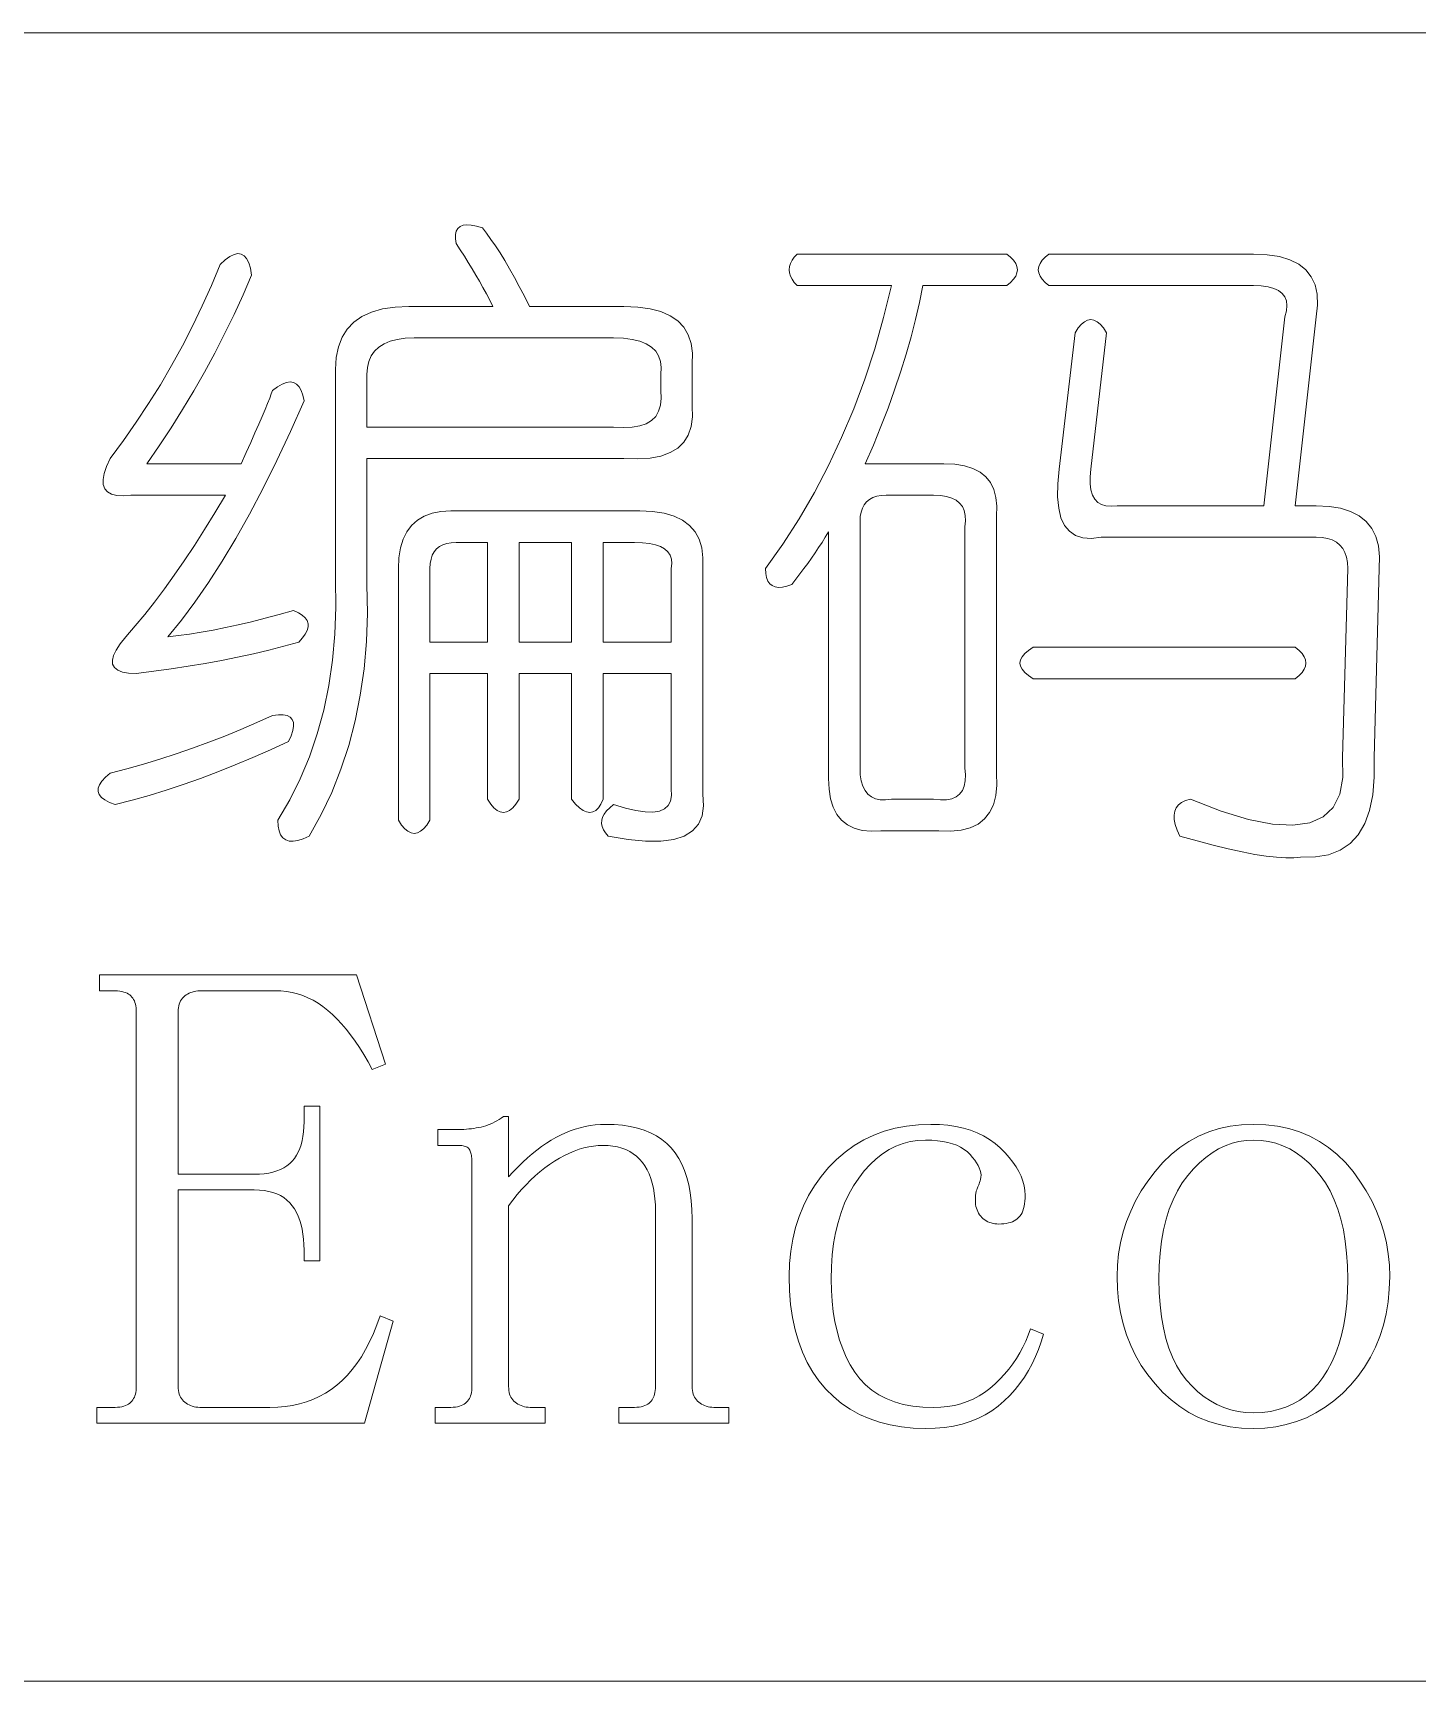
# Model space of a CAD drawing. Extents: x 1 to 297, y 1 to 210.
# Drawn here: x 88.25 to 92.77, y 51.12 to 56.51 of the extents above; entities that cross this region are included whole.
import ezdxf

# ---------------------------------------------------------------- set-up
doc = ezdxf.new("R2010")
doc.units = 0

msp = doc.modelspace()

# ---------------------------------------------------------------- linework, layer by layer
at = {"color": 7, "lineweight": 13}
for p, q in [((1.3055, 56.5077), (219.3213, 56.5077)), ((1.3055, 51.1191), (219.3213, 51.1191))]:
    msp.add_line(p, q, dxfattribs=at)
for points in [[(89.6329, 55.8191), (89.6306, 55.8351), (89.6308, 55.8486), (89.6334, 55.8598), (89.6383, 55.8685), (89.6457, 55.8749), (89.6555, 55.8788), (89.6677, 55.8803), (89.6822, 55.8795), (89.6992, 55.8762), (89.7186, 55.8706), (89.7325, 55.8526), (89.7467, 55.8329), (89.7613, 55.8114), (89.7762, 55.7883), (89.7914, 55.7634), (89.807, 55.7369), (89.823, 55.7086), (89.8393, 55.6786), (89.8559, 55.6469), (89.8729, 55.6134), (90.1814, 55.6134), (90.2269, 55.6115), (90.2671, 55.6059), (90.3023, 55.5965), (90.3323, 55.5833), (90.3571, 55.5663), (90.3769, 55.5455), (90.3914, 55.521), (90.4009, 55.4927), (90.4051, 55.4607), (90.4043, 55.4249), (90.4043, 55.2877), (90.4051, 55.2521), (90.4009, 55.2205), (90.3914, 55.1931), (90.3769, 55.1698), (90.3571, 55.1506), (90.3323, 55.1355), (90.3023, 55.1245), (90.2671, 55.1177), (90.2269, 55.1149), (90.1814, 55.1163), (89.3414, 55.1163), (89.3414, 54.7049), (89.3426, 54.6102), (89.3394, 54.5183), (89.3316, 54.4292), (89.3195, 54.3428), (89.3029, 54.2591), (89.2818, 54.1782), (89.2562, 54.1001), (89.2262, 54.0246), (89.1918, 53.9519), (89.1529, 53.882), (89.1333, 53.8733), (89.1158, 53.8676), (89.1004, 53.865), (89.087, 53.8655), (89.0757, 53.8691), (89.0665, 53.8758), (89.0592, 53.8856), (89.0541, 53.8985), (89.051, 53.9144), (89.05, 53.9334), (89.0889, 53.9999), (89.1234, 54.0692), (89.1534, 54.1412), (89.1789, 54.2159), (89.2, 54.2934), (89.2166, 54.3737), (89.2288, 54.4566), (89.2365, 54.5423), (89.2398, 54.6308), (89.2386, 54.722), (89.2386, 55.4077), (89.241, 55.4468), (89.2482, 55.4818), (89.2602, 55.5126), (89.277, 55.5394), (89.2986, 55.562), (89.325, 55.5805), (89.3562, 55.5949), (89.3922, 55.6052), (89.433, 55.6114), (89.4786, 55.6134), (89.7529, 55.6134), (89.7424, 55.634), (89.7316, 55.6546), (89.7205, 55.6751), (89.709, 55.6957), (89.6971, 55.7163), (89.685, 55.7369), (89.6725, 55.7574), (89.6596, 55.778), (89.6464, 55.7986)], [(88.8614, 55.7506), (88.8779, 55.7657), (88.893, 55.7766), (88.9067, 55.7835), (88.919, 55.7862), (88.93, 55.7849), (88.9396, 55.7794), (88.9478, 55.7698), (88.9547, 55.7561), (88.9602, 55.7382), (88.9643, 55.7163), (88.9362, 55.6515), (88.9067, 55.5874), (88.8758, 55.5239), (88.8436, 55.4612), (88.81, 55.3991), (88.775, 55.3378), (88.7387, 55.2771), (88.701, 55.2171), (88.6619, 55.1578), (88.6214, 55.0991), (88.93, 55.0991), (88.9464, 55.1355), (88.9615, 55.1691), (88.9753, 55.1999), (88.9876, 55.2281), (88.9986, 55.2534), (89.0082, 55.2761), (89.0164, 55.2959), (89.0233, 55.3131), (89.0287, 55.3275), (89.0329, 55.3391), (89.0493, 55.3511), (89.0644, 55.3597), (89.0781, 55.3649), (89.0905, 55.3666), (89.1014, 55.3649), (89.111, 55.3597), (89.1193, 55.3511), (89.1261, 55.3391), (89.1316, 55.3237), (89.1357, 55.3049), (89.0911, 55.2046), (89.0466, 55.1094), (89.002, 55.0194), (88.9574, 54.9346), (88.9128, 54.8549), (88.8683, 54.7803), (88.8237, 54.7109), (88.7791, 54.6466), (88.7346, 54.5874), (88.69, 54.5334), (88.725, 54.5374), (88.7613, 54.5423), (88.799, 54.5483), (88.8381, 54.5554), (88.8786, 54.5634), (88.9204, 54.5725), (88.9636, 54.5826), (89.0082, 54.5938), (89.0541, 54.6059), (89.1014, 54.6191), (89.117, 54.6119), (89.1295, 54.6041), (89.139, 54.5955), (89.1453, 54.5862), (89.1486, 54.5763), (89.1487, 54.5657), (89.1458, 54.5543), (89.1398, 54.5423), (89.1307, 54.5297), (89.1186, 54.5163), (89.0701, 54.5029), (89.0205, 54.4902), (88.9699, 54.4782), (88.9183, 54.4669), (88.8657, 54.4563), (88.812, 54.4463), (88.7574, 54.4371), (88.7017, 54.4285), (88.6449, 54.4206), (88.5871, 54.4134), (88.5621, 54.4146), (88.5419, 54.4182), (88.5265, 54.4242), (88.5158, 54.4326), (88.51, 54.4434), (88.509, 54.4566), (88.5127, 54.4722), (88.5213, 54.4902), (88.5347, 54.5106), (88.5529, 54.5334), (88.5839, 54.5689), (88.6152, 54.6068), (88.647, 54.6471), (88.679, 54.6898), (88.7114, 54.7349), (88.7442, 54.7823), (88.7773, 54.8322), (88.8107, 54.8845), (88.8445, 54.9392), (88.8786, 54.9963), (88.57, 54.9963), (88.5446, 54.9944), (88.5234, 54.9956), (88.5062, 54.9999), (88.4932, 55.0073), (88.4843, 55.0177), (88.4795, 55.0313), (88.4788, 55.0479), (88.4822, 55.0676), (88.4898, 55.0904), (88.5014, 55.1163), (88.5451, 55.1751), (88.5871, 55.2349), (88.6274, 55.2958), (88.666, 55.3577), (88.7029, 55.4206), (88.738, 55.4845), (88.7714, 55.5495), (88.8031, 55.6155), (88.8331, 55.6825)], [(90.7471, 55.7849), (91.4329, 55.7849), (91.4452, 55.7746), (91.4548, 55.7643), (91.4617, 55.754), (91.4658, 55.7437), (91.4671, 55.7334), (91.4658, 55.7231), (91.4617, 55.7129), (91.4548, 55.7026), (91.4452, 55.6923), (91.4329, 55.682), (91.1586, 55.682), (91.1474, 55.6268), (91.1346, 55.5709), (91.12, 55.5143), (91.1037, 55.4571), (91.0857, 55.3991), (91.066, 55.3405), (91.0446, 55.2812), (91.0214, 55.2212), (90.9966, 55.1605), (90.97, 55.0991), (91.2271, 55.0991), (91.2628, 55.0974), (91.2943, 55.0923), (91.3218, 55.0837), (91.3451, 55.0717), (91.3643, 55.0563), (91.3794, 55.0374), (91.3903, 55.0151), (91.3972, 54.9894), (91.3999, 54.9603), (91.3986, 54.9277), (91.3986, 54.0877), (91.3998, 54.0488), (91.3965, 54.0143), (91.3888, 53.9843), (91.3766, 53.9588), (91.36, 53.9377), (91.3389, 53.9211), (91.3134, 53.9089), (91.2834, 53.9012), (91.2489, 53.8979), (91.21, 53.8991), (91.0214, 53.8991), (90.9889, 53.8978), (90.9597, 53.9005), (90.934, 53.9074), (90.9117, 53.9183), (90.8929, 53.9334), (90.8774, 53.9526), (90.8654, 53.9759), (90.8568, 54.0034), (90.8517, 54.0349), (90.85, 54.0706), (90.85, 54.8763), (90.8395, 54.8591), (90.8287, 54.842), (90.8176, 54.8249), (90.8061, 54.8077), (90.7943, 54.7906), (90.7821, 54.7734), (90.7696, 54.7563), (90.7567, 54.7391), (90.7435, 54.722), (90.73, 54.7049), (90.7137, 54.6992), (90.6991, 54.6959), (90.6863, 54.6951), (90.6751, 54.6966), (90.6657, 54.7006), (90.658, 54.7069), (90.652, 54.7157), (90.6477, 54.7268), (90.6451, 54.7403), (90.6443, 54.7563), (90.7009, 54.8365), (90.754, 54.9195), (90.8037, 55.0052), (90.85, 55.0937), (90.8929, 55.1849), (90.9323, 55.2788), (90.9683, 55.3755), (91.0009, 55.4749), (91.03, 55.5771), (91.0557, 55.682), (90.7471, 55.682), (90.7379, 55.6923), (90.7307, 55.7026), (90.7255, 55.7129), (90.7225, 55.7231), (90.7214, 55.7334), (90.7225, 55.7437), (90.7255, 55.754), (90.7307, 55.7643), (90.7379, 55.7746)], [(91.57, 55.7849), (92.2386, 55.7849), (92.2838, 55.7828), (92.3236, 55.7766), (92.3579, 55.7663), (92.3867, 55.7519), (92.41, 55.7334), (92.4278, 55.7108), (92.4402, 55.6841), (92.447, 55.6532), (92.4484, 55.6182), (92.4443, 55.5791), (92.3757, 54.962), (92.4443, 54.962), (92.4865, 54.9599), (92.5238, 54.9538), (92.5564, 54.9435), (92.5842, 54.9291), (92.6071, 54.9106), (92.6253, 54.8879), (92.6387, 54.8612), (92.6473, 54.8303), (92.651, 54.7954), (92.65, 54.7563), (92.6329, 54.1391), (92.6335, 54.0742), (92.6287, 54.0164), (92.6185, 53.9658), (92.6027, 53.9225), (92.5814, 53.8863), (92.5547, 53.8573), (92.5225, 53.8355), (92.4847, 53.821), (92.4415, 53.8136), (92.3929, 53.8134), (92.3704, 53.811), (92.3442, 53.8107), (92.3142, 53.8124), (92.2804, 53.8162), (92.2429, 53.822), (92.2015, 53.8299), (92.1565, 53.8398), (92.1076, 53.8518), (92.055, 53.8659), (91.9986, 53.882), (91.9897, 53.9017), (91.9835, 53.9197), (91.98, 53.936), (91.9794, 53.9506), (91.9814, 53.9634), (91.9862, 53.9746), (91.9938, 53.984), (92.0041, 53.9917), (92.0171, 53.9977), (92.0329, 54.002), (92.1335, 53.9633), (92.2228, 53.9362), (92.3008, 53.9207), (92.3675, 53.917), (92.4229, 53.9249), (92.4669, 53.9444), (92.4996, 53.9756), (92.5211, 54.0185), (92.5312, 54.073), (92.53, 54.1391), (92.5471, 54.7563), (92.5461, 54.7758), (92.543, 54.7933), (92.5379, 54.8087), (92.5307, 54.8221), (92.5214, 54.8334), (92.5101, 54.8427), (92.4967, 54.8499), (92.4813, 54.855), (92.4638, 54.8581), (92.4443, 54.8591), (91.7414, 54.8591), (91.7092, 54.8552), (91.6811, 54.8571), (91.6571, 54.8648), (91.6372, 54.8783), (91.6214, 54.8977), (91.6098, 54.9229), (91.6022, 54.9539), (91.5988, 54.9908), (91.5995, 55.0335), (91.6043, 55.082), (91.6557, 55.5277), (91.666, 55.5431), (91.6763, 55.5551), (91.6866, 55.5637), (91.6969, 55.5689), (91.7071, 55.5706), (91.7174, 55.5689), (91.7277, 55.5637), (91.738, 55.5551), (91.7483, 55.5431), (91.7586, 55.5277), (91.7071, 55.082), (91.7049, 55.0561), (91.7051, 55.0333), (91.7076, 55.0136), (91.7126, 54.997), (91.72, 54.9834), (91.7298, 54.973), (91.7419, 54.9656), (91.7565, 54.9613), (91.7735, 54.9601), (91.7929, 54.962), (92.2729, 54.962), (92.3414, 55.5791), (92.3466, 55.5987), (92.3483, 55.6162), (92.3466, 55.6316), (92.3414, 55.645), (92.3329, 55.6563), (92.3209, 55.6655), (92.3054, 55.6727), (92.2866, 55.6779), (92.2643, 55.681), (92.2386, 55.682), (91.57, 55.682), (91.5577, 55.6923), (91.548, 55.7026), (91.5412, 55.7129), (91.5371, 55.7231), (91.5357, 55.7334), (91.5371, 55.7437), (91.5412, 55.754), (91.548, 55.7643), (91.5577, 55.7746)], [(90.1471, 55.5106), (89.4957, 55.5106), (89.4664, 55.5094), (89.4402, 55.5058), (89.417, 55.4998), (89.397, 55.4914), (89.38, 55.4806), (89.3661, 55.4674), (89.3553, 55.4518), (89.3476, 55.4338), (89.343, 55.4134), (89.3414, 55.3906), (89.3414, 55.2191), (90.1471, 55.2191), (90.1795, 55.2173), (90.2082, 55.2185), (90.233, 55.2227), (90.2541, 55.2301), (90.2714, 55.2406), (90.285, 55.2541), (90.2947, 55.2707), (90.3007, 55.2905), (90.303, 55.3133), (90.3014, 55.3391), (90.3014, 55.3906), (90.303, 55.4134), (90.3007, 55.4338), (90.2947, 55.4518), (90.285, 55.4674), (90.2714, 55.4806), (90.2541, 55.4914), (90.233, 55.4998), (90.2082, 55.5058), (90.1795, 55.5094)], [(91.1929, 54.9963), (91.0386, 54.9963), (91.0223, 54.9954), (91.0077, 54.9929), (90.9949, 54.9886), (90.9837, 54.9826), (90.9743, 54.9749), (90.9666, 54.9654), (90.9606, 54.9543), (90.9563, 54.9414), (90.9537, 54.9269), (90.9529, 54.9106), (90.9529, 54.1049), (90.9539, 54.0822), (90.957, 54.0623), (90.9621, 54.0452), (90.9693, 54.0308), (90.9786, 54.0191), (90.9899, 54.0102), (91.0033, 54.0041), (91.0187, 54.0006), (91.0362, 53.9999), (91.0557, 54.002), (91.1929, 54.002), (91.2155, 53.9999), (91.2354, 54.0006), (91.2525, 54.0041), (91.2669, 54.0102), (91.2786, 54.0191), (91.2875, 54.0308), (91.2937, 54.0452), (91.2971, 54.0623), (91.2978, 54.0822), (91.2957, 54.1049), (91.2957, 54.8934), (91.2978, 54.913), (91.2971, 54.9305), (91.2937, 54.9459), (91.2875, 54.9593), (91.2786, 54.9706), (91.2669, 54.9798), (91.2525, 54.987), (91.2354, 54.9922), (91.2155, 54.9953)], [(89.6157, 54.9449), (90.2328, 54.9449), (90.275, 54.943), (90.3124, 54.9373), (90.345, 54.9279), (90.3727, 54.9147), (90.3957, 54.8977), (90.4139, 54.877), (90.4273, 54.8525), (90.4358, 54.8242), (90.4396, 54.7921), (90.4386, 54.7563), (90.4386, 54.0191), (90.4417, 53.9807), (90.4372, 53.9478), (90.4252, 53.9204), (90.4057, 53.8985), (90.3786, 53.882), (90.3439, 53.871), (90.3018, 53.8655), (90.2521, 53.8655), (90.1948, 53.871), (90.13, 53.882), (90.1209, 53.8923), (90.1142, 53.9026), (90.1099, 53.9129), (90.1081, 53.9231), (90.1086, 53.9334), (90.1115, 53.9437), (90.1168, 53.954), (90.1245, 53.9643), (90.1346, 53.9746), (90.1471, 53.9849), (90.1861, 53.973), (90.2205, 53.965), (90.2505, 53.9607), (90.2761, 53.9602), (90.2971, 53.9634), (90.3138, 53.9705), (90.3259, 53.9813), (90.3337, 53.9958), (90.3369, 54.0142), (90.3357, 54.0363), (90.3357, 54.4134), (90.1129, 54.4134), (90.1129, 54.002), (90.1057, 53.9866), (90.0978, 53.9746), (90.0892, 53.966), (90.0799, 53.9609), (90.07, 53.9591), (90.0594, 53.9609), (90.048, 53.966), (90.0361, 53.9746), (90.0234, 53.9866), (90.01, 54.002), (90.01, 54.4134), (89.8386, 54.4134), (89.8386, 54.002), (89.8283, 53.9866), (89.818, 53.9746), (89.8077, 53.966), (89.7974, 53.9609), (89.7871, 53.9591), (89.7769, 53.9609), (89.7666, 53.966), (89.7563, 53.9746), (89.746, 53.9866), (89.7357, 54.002), (89.7357, 54.4134), (89.5471, 54.4134), (89.5471, 53.9334), (89.5368, 53.918), (89.5266, 53.906), (89.5163, 53.8974), (89.506, 53.8923), (89.4957, 53.8906), (89.4854, 53.8923), (89.4751, 53.8974), (89.4649, 53.906), (89.4546, 53.918), (89.4443, 53.9334), (89.4443, 54.7563), (89.446, 54.7921), (89.4511, 54.8242), (89.4597, 54.8525), (89.4717, 54.877), (89.4871, 54.8977), (89.506, 54.9147), (89.5283, 54.9279), (89.554, 54.9373), (89.5831, 54.943)], [(89.7357, 54.842), (89.6329, 54.842), (89.6166, 54.8411), (89.602, 54.8386), (89.5891, 54.8343), (89.578, 54.8283), (89.5686, 54.8206), (89.5609, 54.8111), (89.5549, 54.8), (89.5506, 54.7871), (89.548, 54.7726), (89.5471, 54.7563), (89.5471, 54.5163), (89.7357, 54.5163)], [(90.01, 54.842), (89.8386, 54.842), (89.8386, 54.5163), (90.01, 54.5163)], [(90.2157, 54.842), (90.1129, 54.842), (90.1129, 54.5163), (90.3357, 54.5163), (90.3357, 54.7563), (90.3376, 54.7726), (90.3364, 54.7871), (90.3321, 54.8), (90.3247, 54.8111), (90.3143, 54.8206), (90.3007, 54.8283), (90.2841, 54.8343), (90.2644, 54.8386), (90.2416, 54.8411)], [(92.3757, 54.4991), (92.3881, 54.4889), (92.3977, 54.4786), (92.4045, 54.4683), (92.4086, 54.458), (92.41, 54.4477), (92.4086, 54.4374), (92.4045, 54.4271), (92.3977, 54.4169), (92.3881, 54.4066), (92.3757, 54.3963), (91.5186, 54.3963), (91.5031, 54.4066), (91.4911, 54.4169), (91.4826, 54.4271), (91.4774, 54.4374), (91.4757, 54.4477), (91.4774, 54.458), (91.4826, 54.4683), (91.4911, 54.4786), (91.5031, 54.4889), (91.5186, 54.4991)], [(88.5014, 54.0877), (88.5561, 54.1019), (88.6105, 54.1172), (88.6645, 54.1335), (88.7181, 54.1508), (88.7714, 54.1691), (88.8244, 54.1885), (88.877, 54.2089), (88.9293, 54.2303), (88.9813, 54.2528), (89.0329, 54.2763), (89.0519, 54.2785), (89.0678, 54.2783), (89.0807, 54.2758), (89.0905, 54.2708), (89.0971, 54.2634), (89.1007, 54.2537), (89.1012, 54.2415), (89.0987, 54.2269), (89.093, 54.2099), (89.0843, 54.1906), (89.0262, 54.1638), (88.9684, 54.1385), (88.911, 54.1145), (88.8539, 54.0918), (88.7971, 54.0706), (88.7407, 54.0507), (88.6847, 54.0322), (88.629, 54.015), (88.5736, 53.9993), (88.5186, 53.9849), (88.4999, 53.9921), (88.485, 53.9999), (88.4738, 54.0085), (88.4665, 54.0178), (88.4629, 54.0277), (88.463, 54.0383), (88.467, 54.0497), (88.4747, 54.0617), (88.4862, 54.0743)], [(88.4671, 53.3763), (88.4671, 53.4277), (89.3071, 53.4277), (89.4014, 53.1363), (89.3586, 53.1191), (89.3448, 53.1442), (89.3308, 53.168), (89.3167, 53.1905), (89.3023, 53.2117), (89.2878, 53.2316), (89.2732, 53.2503), (89.2584, 53.2676), (89.2434, 53.2837), (89.2282, 53.2985), (89.2129, 53.312), (89.1973, 53.3242), (89.1813, 53.3351), (89.165, 53.3448), (89.1484, 53.3531), (89.1314, 53.3602), (89.1141, 53.366), (89.0965, 53.3705), (89.0785, 53.3737), (89.0601, 53.3756), (89.0414, 53.3763), (88.8014, 53.3763), (88.7947, 53.3761), (88.7882, 53.3756), (88.782, 53.3747), (88.7761, 53.3735), (88.7704, 53.372), (88.7649, 53.3701), (88.7597, 53.3679), (88.7548, 53.3653), (88.7501, 53.3624), (88.7457, 53.3591), (88.7416, 53.3555), (88.738, 53.3516), (88.7348, 53.3473), (88.732, 53.3427), (88.7296, 53.3377), (88.7277, 53.3324), (88.7262, 53.3267), (88.7251, 53.3207), (88.7245, 53.3144), (88.7243, 53.3077), (88.7243, 52.7763), (88.9729, 52.7763), (88.9895, 52.7767), (89.0053, 52.778), (89.02, 52.7801), (89.0339, 52.7831), (89.0468, 52.787), (89.0587, 52.7917), (89.0698, 52.7973), (89.0798, 52.8037), (89.089, 52.811), (89.0971, 52.8191), (89.1045, 52.8281), (89.111, 52.838), (89.1168, 52.8487), (89.1218, 52.8603), (89.1261, 52.8727), (89.1295, 52.886), (89.1322, 52.9001), (89.1342, 52.9151), (89.1353, 52.931), (89.1357, 52.9477), (89.1357, 52.9991), (89.1871, 52.9991), (89.1871, 52.4934), (89.1357, 52.4934), (89.1357, 52.5277), (89.1353, 52.5461), (89.1342, 52.5637), (89.1322, 52.5804), (89.1295, 52.5963), (89.1261, 52.6113), (89.1218, 52.6254), (89.1168, 52.6387), (89.111, 52.6511), (89.1045, 52.6627), (89.0971, 52.6734), (89.089, 52.6832), (89.0798, 52.6919), (89.0698, 52.6997), (89.0587, 52.7063), (89.0468, 52.712), (89.0339, 52.7166), (89.02, 52.7202), (89.0053, 52.7228), (88.9895, 52.7243), (88.9729, 52.7249), (88.7243, 52.7249), (88.7243, 52.082), (88.7245, 52.0753), (88.7251, 52.069), (88.7262, 52.063), (88.7277, 52.0573), (88.7296, 52.052), (88.732, 52.047), (88.7348, 52.0424), (88.738, 52.0381), (88.7416, 52.0342), (88.7457, 52.0306), (88.7501, 52.0273), (88.7548, 52.0244), (88.7597, 52.0218), (88.7649, 52.0196), (88.7704, 52.0177), (88.7761, 52.0162), (88.782, 52.015), (88.7882, 52.0141), (88.7947, 52.0136), (88.8014, 52.0134), (89.0243, 52.0134), (89.0496, 52.0142), (89.0742, 52.0163), (89.098, 52.02), (89.121, 52.0251), (89.1432, 52.0316), (89.1647, 52.0397), (89.1854, 52.0491), (89.2053, 52.0601), (89.2245, 52.0724), (89.2429, 52.0863), (89.2605, 52.1017), (89.2773, 52.1187), (89.2934, 52.1373), (89.3087, 52.1576), (89.3232, 52.1795), (89.337, 52.203), (89.35, 52.2282), (89.3622, 52.255), (89.3736, 52.2834), (89.3843, 52.3134), (89.4271, 52.2963), (89.3329, 51.962), (88.4586, 51.962), (88.4586, 52.0134), (88.51, 52.0134), (88.5183, 52.0136), (88.5261, 52.0141), (88.5334, 52.015), (88.5402, 52.0162), (88.5464, 52.0177), (88.5522, 52.0196), (88.5574, 52.0218), (88.5621, 52.0244), (88.5663, 52.0273), (88.57, 52.0306), (88.5732, 52.0342), (88.5762, 52.0381), (88.5787, 52.0424), (88.581, 52.047), (88.5829, 52.052), (88.5844, 52.0573), (88.5856, 52.063), (88.5865, 52.069), (88.587, 52.0753), (88.5871, 52.082), (88.5871, 53.3077), (88.587, 53.3144), (88.5865, 53.3207), (88.5856, 53.3267), (88.5844, 53.3324), (88.5829, 53.3377), (88.581, 53.3427), (88.5787, 53.3473), (88.5762, 53.3516), (88.5732, 53.3555), (88.57, 53.3591), (88.5663, 53.3624), (88.5621, 53.3653), (88.5574, 53.3679), (88.5522, 53.3701), (88.5464, 53.372), (88.5402, 53.3735), (88.5334, 53.3747), (88.5261, 53.3756), (88.5183, 53.3761), (88.51, 53.3763)], [(89.5643, 51.962), (89.5643, 52.0134), (89.6071, 52.0134), (89.6155, 52.0136), (89.6233, 52.0141), (89.6305, 52.015), (89.6373, 52.0162), (89.6436, 52.0177), (89.6493, 52.0196), (89.6545, 52.0218), (89.6593, 52.0244), (89.6635, 52.0273), (89.6671, 52.0306), (89.6704, 52.0342), (89.6733, 52.0381), (89.6759, 52.0424), (89.6781, 52.047), (89.68, 52.052), (89.6815, 52.0573), (89.6827, 52.063), (89.6836, 52.069), (89.6841, 52.0753), (89.6843, 52.082), (89.6843, 52.8191), (89.6842, 52.8242), (89.6839, 52.8289), (89.6835, 52.8334), (89.6829, 52.8377), (89.6821, 52.8416), (89.6812, 52.8454), (89.6801, 52.8488), (89.6788, 52.8521), (89.6773, 52.855), (89.6757, 52.8577), (89.6738, 52.8602), (89.6716, 52.8623), (89.669, 52.8643), (89.6661, 52.8659), (89.6628, 52.8674), (89.6593, 52.8685), (89.6553, 52.8694), (89.651, 52.8701), (89.6464, 52.8704), (89.6414, 52.8706), (89.5729, 52.8706), (89.5729, 52.922), (89.6329, 52.922), (89.6414, 52.9221), (89.6498, 52.9223), (89.6582, 52.9228), (89.6665, 52.9234), (89.6746, 52.9241), (89.6827, 52.9251), (89.6908, 52.9262), (89.6987, 52.9275), (89.7065, 52.9289), (89.7143, 52.9306), (89.722, 52.9325), (89.7295, 52.9347), (89.737, 52.9373), (89.7445, 52.9402), (89.7518, 52.9434), (89.759, 52.947), (89.7662, 52.951), (89.7733, 52.9553), (89.7802, 52.9599), (89.7871, 52.9649), (89.8043, 52.9649), (89.8043, 52.7677), (89.8197, 52.7844), (89.8351, 52.8003), (89.8506, 52.8153), (89.866, 52.8294), (89.8814, 52.8427), (89.8969, 52.8551), (89.9123, 52.8667), (89.9277, 52.8774), (89.9431, 52.8873), (89.9586, 52.8963), (89.9741, 52.9044), (89.9898, 52.9117), (90.0056, 52.9181), (90.0217, 52.9237), (90.0378, 52.9284), (90.0542, 52.9323), (90.0708, 52.9353), (90.0875, 52.9374), (90.1044, 52.9387), (90.1214, 52.9391), (90.1498, 52.9384), (90.1766, 52.9361), (90.2019, 52.9322), (90.2257, 52.9268), (90.2479, 52.9199), (90.2685, 52.9114), (90.2876, 52.9013), (90.3052, 52.8898), (90.3212, 52.8767), (90.3357, 52.862), (90.3487, 52.8458), (90.3604, 52.8281), (90.3707, 52.8088), (90.3796, 52.7879), (90.3871, 52.7656), (90.3933, 52.7417), (90.3981, 52.7162), (90.4015, 52.6892), (90.4036, 52.6607), (90.4043, 52.6306), (90.4043, 52.082), (90.4045, 52.0753), (90.4051, 52.069), (90.4062, 52.063), (90.4077, 52.0573), (90.4096, 52.052), (90.412, 52.047), (90.4148, 52.0424), (90.418, 52.0381), (90.4216, 52.0342), (90.4257, 52.0306), (90.4301, 52.0273), (90.4348, 52.0244), (90.4397, 52.0218), (90.4449, 52.0196), (90.4504, 52.0177), (90.4561, 52.0162), (90.462, 52.015), (90.4682, 52.0141), (90.4747, 52.0136), (90.4814, 52.0134), (90.5243, 52.0134), (90.5243, 51.962), (90.1643, 51.962), (90.1643, 52.0134), (90.2071, 52.0134), (90.2155, 52.0136), (90.2233, 52.0141), (90.2305, 52.015), (90.2373, 52.0162), (90.2436, 52.0177), (90.2493, 52.0196), (90.2545, 52.0218), (90.2593, 52.0244), (90.2635, 52.0273), (90.2671, 52.0306), (90.2704, 52.0342), (90.2733, 52.0381), (90.2759, 52.0424), (90.2781, 52.047), (90.28, 52.052), (90.2815, 52.0573), (90.2827, 52.063), (90.2836, 52.069), (90.2841, 52.0753), (90.2843, 52.082), (90.2843, 52.6563), (90.2839, 52.6764), (90.2826, 52.6955), (90.2804, 52.7138), (90.2774, 52.731), (90.2736, 52.7474), (90.2689, 52.7627), (90.2633, 52.7772), (90.2569, 52.7907), (90.2496, 52.8032), (90.2414, 52.8149), (90.2324, 52.8254), (90.2226, 52.8349), (90.2119, 52.8433), (90.2003, 52.8505), (90.1879, 52.8566), (90.1746, 52.8617), (90.1604, 52.8656), (90.1454, 52.8683), (90.1296, 52.87), (90.1129, 52.8706), (90.0974, 52.8701), (90.0818, 52.8685), (90.0662, 52.8659), (90.0505, 52.8623), (90.0346, 52.8577), (90.0187, 52.8521), (90.0028, 52.8454), (89.9867, 52.8377), (89.9705, 52.8289), (89.9543, 52.8191), (89.9381, 52.8084), (89.9222, 52.7969), (89.9066, 52.7844), (89.8912, 52.7711), (89.8761, 52.757), (89.8612, 52.742), (89.8466, 52.7261), (89.8322, 52.7094), (89.8181, 52.6919), (89.8043, 52.6734), (89.8043, 52.082), (89.8045, 52.0753), (89.8051, 52.069), (89.8062, 52.063), (89.8077, 52.0573), (89.8096, 52.052), (89.812, 52.047), (89.8148, 52.0424), (89.818, 52.0381), (89.8216, 52.0342), (89.8257, 52.0306), (89.8301, 52.0273), (89.8348, 52.0244), (89.8397, 52.0218), (89.8449, 52.0196), (89.8503, 52.0177), (89.8561, 52.0162), (89.862, 52.015), (89.8682, 52.0141), (89.8747, 52.0136), (89.8814, 52.0134), (89.9243, 52.0134), (89.9243, 51.962)], [(91.33, 52.6906), (91.33, 52.6955), (91.3302, 52.7002), (91.3304, 52.7045), (91.3307, 52.7084), (91.3311, 52.712), (91.3315, 52.7153), (91.3321, 52.7182), (91.3327, 52.7207), (91.3335, 52.723), (91.3343, 52.7249), (91.3352, 52.7267), (91.3362, 52.729), (91.3372, 52.7315), (91.3384, 52.7345), (91.3396, 52.7377), (91.341, 52.7413), (91.3424, 52.7453), (91.3439, 52.7495), (91.3455, 52.7542), (91.3471, 52.7591), (91.3483, 52.7661), (91.3485, 52.7734), (91.3477, 52.7809), (91.3458, 52.7886), (91.3428, 52.7966), (91.3389, 52.8049), (91.3339, 52.8134), (91.3279, 52.8222), (91.3209, 52.8313), (91.3129, 52.8406), (91.3037, 52.8495), (91.2933, 52.8575), (91.2817, 52.8646), (91.269, 52.8707), (91.255, 52.8759), (91.2398, 52.8802), (91.2234, 52.8835), (91.2059, 52.8858), (91.1871, 52.8872), (91.1671, 52.8877), (91.1418, 52.8865), (91.1173, 52.8827), (91.0935, 52.8765), (91.0704, 52.8678), (91.0482, 52.8566), (91.0267, 52.843), (91.006, 52.8268), (90.9861, 52.8082), (90.9669, 52.787), (90.9486, 52.7634), (90.9315, 52.7378), (90.9162, 52.7105), (90.9027, 52.6815), (90.891, 52.651), (90.8811, 52.6188), (90.873, 52.585), (90.8667, 52.5495), (90.8622, 52.5125), (90.8595, 52.4738), (90.8586, 52.4334), (90.8593, 52.3964), (90.8617, 52.3609), (90.8655, 52.3268), (90.8709, 52.2942), (90.8779, 52.2631), (90.8863, 52.2334), (90.8964, 52.2051), (90.9079, 52.1783), (90.9211, 52.153), (90.9357, 52.1291), (90.9522, 52.1072), (90.9707, 52.0875), (90.9913, 52.0701), (91.0139, 52.0551), (91.0386, 52.0424), (91.0653, 52.0319), (91.0941, 52.0238), (91.125, 52.0181), (91.1579, 52.0146), (91.1929, 52.0134), (91.2165, 52.0142), (91.2393, 52.0165), (91.2614, 52.0204), (91.2827, 52.0258), (91.3032, 52.0327), (91.323, 52.0412), (91.3419, 52.0512), (91.3602, 52.0628), (91.3776, 52.0759), (91.3943, 52.0906), (91.4101, 52.1063), (91.425, 52.1225), (91.4389, 52.1392), (91.4519, 52.1564), (91.4639, 52.1741), (91.475, 52.1924), (91.4852, 52.2112), (91.4944, 52.2305), (91.5027, 52.2503), (91.51, 52.2706), (91.5529, 52.2534), (91.5454, 52.2281), (91.5367, 52.2035), (91.5269, 52.1798), (91.5158, 52.1567), (91.5036, 52.1345), (91.4901, 52.113), (91.4755, 52.0923), (91.4596, 52.0724), (91.4425, 52.0532), (91.4243, 52.0349), (91.4047, 52.0178), (91.3838, 52.0025), (91.3615, 51.989), (91.3379, 51.9773), (91.3129, 51.9674), (91.2865, 51.9593), (91.2587, 51.953), (91.2295, 51.9485), (91.199, 51.9458), (91.1671, 51.9449), (91.1269, 51.9461), (91.0883, 51.95), (91.0514, 51.9564), (91.0163, 51.9654), (90.9828, 51.977), (90.9511, 51.9911), (90.9211, 52.0079), (90.8929, 52.0271), (90.8663, 52.049), (90.8414, 52.0734), (90.8186, 52.1003), (90.7982, 52.1293), (90.7802, 52.1606), (90.7646, 52.1941), (90.7514, 52.2299), (90.7406, 52.2678), (90.7322, 52.308), (90.7262, 52.3505), (90.7226, 52.3951), (90.7214, 52.442), (90.7227, 52.4841), (90.7266, 52.5248), (90.733, 52.564), (90.742, 52.6018), (90.7536, 52.6381), (90.7677, 52.6729), (90.7844, 52.7063), (90.8037, 52.7382), (90.8256, 52.7687), (90.85, 52.7977), (90.8765, 52.8246), (90.9045, 52.8486), (90.9341, 52.8698), (90.9652, 52.8882), (90.9979, 52.9038), (91.0321, 52.9165), (91.0678, 52.9264), (91.1051, 52.9335), (91.1439, 52.9377), (91.1843, 52.9391), (91.2128, 52.9384), (91.24, 52.9361), (91.2659, 52.9322), (91.2906, 52.9268), (91.3139, 52.9199), (91.336, 52.9114), (91.3568, 52.9013), (91.3763, 52.8898), (91.3945, 52.8767), (91.4114, 52.862), (91.4269, 52.8466), (91.4407, 52.8311), (91.4529, 52.8157), (91.4635, 52.8003), (91.4725, 52.7849), (91.4798, 52.7694), (91.4855, 52.754), (91.4896, 52.7386), (91.492, 52.7231), (91.4929, 52.7077), (91.4926, 52.6977), (91.492, 52.6883), (91.4909, 52.6796), (91.4894, 52.6714), (91.4875, 52.6638), (91.4851, 52.6568), (91.4824, 52.6504), (91.4791, 52.6446), (91.4755, 52.6394), (91.4714, 52.6349), (91.4669, 52.6308), (91.462, 52.6271), (91.4566, 52.6239), (91.4509, 52.6211), (91.4446, 52.6188), (91.438, 52.6169), (91.4309, 52.6154), (91.4234, 52.6143), (91.4155, 52.6136), (91.4071, 52.6134), (91.4004, 52.6136), (91.3939, 52.6143), (91.3877, 52.6154), (91.3818, 52.6169), (91.3761, 52.6188), (91.3706, 52.6211), (91.3654, 52.6239), (91.3605, 52.6271), (91.3558, 52.6308), (91.3514, 52.6349), (91.3474, 52.6393), (91.3437, 52.6439), (91.3405, 52.6489), (91.3377, 52.6541), (91.3354, 52.6595), (91.3334, 52.6652), (91.3319, 52.6712), (91.3309, 52.6774), (91.3302, 52.6838)], [(92.6843, 52.442), (92.683, 52.3999), (92.6791, 52.3592), (92.6727, 52.32), (92.6637, 52.2822), (92.6521, 52.2459), (92.638, 52.2111), (92.6213, 52.1777), (92.602, 52.1458), (92.5801, 52.1153), (92.5557, 52.0863), (92.5294, 52.0594), (92.5019, 52.0354), (92.4732, 52.0142), (92.4433, 51.9958), (92.4121, 51.9802), (92.3798, 51.9675), (92.3463, 51.9576), (92.3116, 51.9505), (92.2757, 51.9463), (92.2386, 51.9449), (92.1999, 51.9463), (92.1626, 51.9507), (92.1268, 51.958), (92.0925, 51.9682), (92.0596, 51.9813), (92.0282, 51.9973), (91.9983, 52.0163), (91.9698, 52.0381), (91.9427, 52.0629), (91.9171, 52.0906), (91.8935, 52.1203), (91.8724, 52.1513), (91.8538, 52.1834), (91.8376, 52.2167), (91.8239, 52.2513), (91.8127, 52.287), (91.804, 52.324), (91.7978, 52.3621), (91.7941, 52.4015), (91.7929, 52.442), (91.7941, 52.4794), (91.7978, 52.5161), (91.804, 52.5521), (91.8127, 52.5874), (91.8239, 52.622), (91.8376, 52.6559), (91.8538, 52.6892), (91.8724, 52.7218), (91.8935, 52.7537), (91.9171, 52.7849), (91.9427, 52.8142), (91.9698, 52.8404), (91.9983, 52.8635), (92.0282, 52.8836), (92.0596, 52.9006), (92.0925, 52.9145), (92.1268, 52.9253), (92.1626, 52.933), (92.1999, 52.9376), (92.2386, 52.9391), (92.2789, 52.9376), (92.3174, 52.933), (92.3543, 52.9253), (92.3894, 52.9145), (92.4229, 52.9006), (92.4546, 52.8836), (92.4846, 52.8635), (92.5129, 52.8404), (92.5394, 52.8142), (92.5643, 52.7849), (92.5871, 52.7537), (92.6075, 52.7218), (92.6255, 52.6892), (92.6411, 52.6559), (92.6543, 52.622), (92.6651, 52.5874), (92.6735, 52.5521), (92.6795, 52.5161), (92.6831, 52.4794)], [(91.93, 52.4334), (91.9309, 52.39), (91.9336, 52.3489), (91.9381, 52.3101), (91.9444, 52.2737), (91.9525, 52.2395), (91.9624, 52.2077), (91.9741, 52.1781), (91.9876, 52.1509), (92.0029, 52.126), (92.02, 52.1034), (92.0384, 52.0831), (92.0575, 52.0649), (92.0775, 52.0488), (92.0982, 52.0349), (92.1196, 52.0231), (92.1419, 52.0134), (92.1649, 52.0059), (92.1887, 52.0006), (92.2132, 51.9974), (92.2386, 51.9963), (92.2671, 51.9974), (92.2943, 52.0009), (92.3202, 52.0067), (92.3449, 52.0148), (92.3682, 52.0252), (92.3903, 52.0379), (92.4111, 52.053), (92.4306, 52.0703), (92.4488, 52.09), (92.4657, 52.112), (92.4812, 52.136), (92.495, 52.1619), (92.5072, 52.1895), (92.5178, 52.219), (92.5268, 52.2502), (92.5341, 52.2833), (92.5398, 52.3181), (92.5439, 52.3547), (92.5463, 52.3932), (92.5471, 52.4334), (92.5462, 52.4769), (92.5435, 52.5183), (92.539, 52.5575), (92.5327, 52.5946), (92.5246, 52.6295), (92.5147, 52.6623), (92.503, 52.6929), (92.4895, 52.7214), (92.4742, 52.7478), (92.4571, 52.772), (92.4388, 52.794), (92.4196, 52.8137), (92.3997, 52.831), (92.379, 52.8461), (92.3575, 52.8588), (92.3353, 52.8692), (92.3122, 52.8773), (92.2885, 52.8831), (92.2639, 52.8866), (92.2386, 52.8877), (92.2148, 52.8866), (92.1916, 52.8831), (92.1689, 52.8773), (92.1467, 52.8692), (92.125, 52.8588), (92.1038, 52.8461), (92.0832, 52.831), (92.063, 52.8137), (92.0434, 52.794), (92.0243, 52.772), (92.0064, 52.7478), (91.9903, 52.7214), (91.9762, 52.6929), (91.9639, 52.6623), (91.9536, 52.6295), (91.9451, 52.5946), (91.9385, 52.5575), (91.9338, 52.5183), (91.9309, 52.4769)]]:
    msp.add_lwpolyline(points, close=True, dxfattribs=at)

doc.saveas('drawing.dxf')
